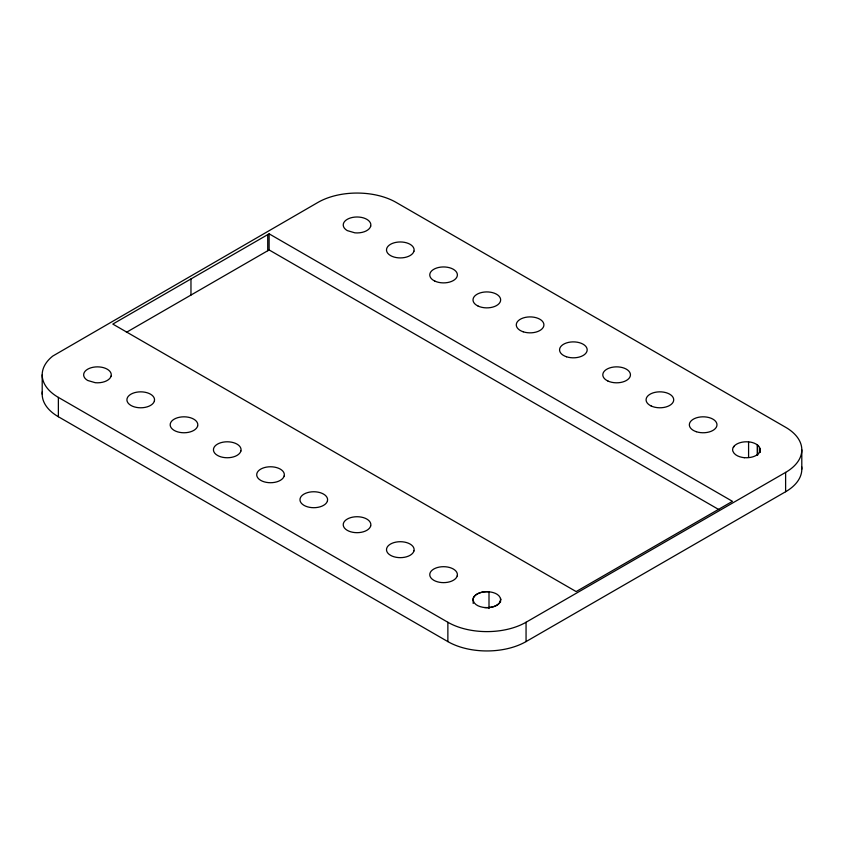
<?xml version="1.0" encoding="UTF-8"?>
<svg xmlns="http://www.w3.org/2000/svg" width="844" height="844" viewBox="0 0 844 844"><rect width="100%" height="100%" fill="white"/><g stroke="black" fill="none" stroke-linecap="round" stroke-linejoin="round"><path stroke-width="1.27" d="M500.65 599.641L500.091 602.173A13.82 7.976 0 0 1 484.783 607.585C480.468 607.047 474.877 605.549 473.305 600.949A13.82 7.976 0 0 1 473.811 597.236L474.634 596.086A13.82 7.976 0 0 1 489.109 591.823C493.803 592.256 500.07 594.281 500.766 599.704M500.481 600.886L499.975 602.11A13.82 7.976 0 0 1 484.678 607.522M759.674 452.3C762.501 445.78 753.734 442.108 748.586 441.887A13.82 7.976 0 0 0 732.782 451.012C734.459 455.56 739.956 457.226 744.376 457.712M733.394 447.373L734.227 446.212M269.12 233.83L112.811 324.075L576.157 591.581L732.465 501.336L269.12 233.83L269.12 249.94L718.771 509.544M126.4 332.336L269.12 249.94M58.373 397.397L447.869 622.271A55.282 31.914 0 0 0 526.055 622.25L785.616 472.397A55.261 31.903 0 0 0 785.616 427.275L396.121 202.402A55.261 31.903 0 0 0 317.966 202.402L52.771 356.062A55.282 31.914 0 0 0 58.373 397.397L58.373 416.736L447.869 641.609A55.282 31.914 0 0 0 526.055 641.588L785.616 491.736A55.261 31.903 0 0 0 801.631 466.669M473.189 603.471L473.189 600.886A13.82 7.976 0 0 1 473.695 597.172L474.528 596.022A13.82 7.976 0 0 1 489.003 591.76L489.109 591.823M500.597 598.459L500.481 602.257M801.8 449.831L801.8 469.169M785.616 472.397L785.616 491.736M760.075 452.384L760.075 448.523A13.82 7.976 0 0 1 744.26 457.648M757.606 445.083L757.606 455.391M757.268 444.851L757.268 455.159M748.586 441.887L748.586 457.364M526.055 622.25L526.055 641.588M489.003 591.76L489.003 608.524M447.869 622.271L447.869 641.609M267.727 234.632L267.727 250.742M190.966 278.953L190.966 295.062M42.2 374.82L42.2 394.159M58.373 416.736A55.282 31.914 0 0 1 42.369 391.658M111.102 376.076L110.596 377.3A13.82 7.976 0 0 1 95.298 382.712L87.692 380.475A13.82 7.976 0 0 1 84.316 372.373L85.149 371.212A13.82 7.976 0 0 1 107.23 369.197L108.633 370.147A13.82 7.976 0 0 1 111.102 376.076M154.368 401.058L153.861 402.272A13.82 7.976 0 0 1 132.603 406.27L130.947 405.447A13.82 7.976 0 0 1 127.581 397.345L128.415 396.195A13.82 7.976 0 0 1 150.485 394.169L151.899 395.119A13.82 7.976 0 0 1 154.368 401.058M197.633 426.041L197.127 427.254A13.82 7.976 0 0 1 175.868 431.242L174.212 430.429A13.82 7.976 0 0 1 170.847 422.327L171.67 421.167A13.82 7.976 0 0 1 193.751 419.151L195.164 420.101A13.82 7.976 0 0 1 197.633 426.041M240.899 451.012L240.392 452.236A13.82 7.976 0 0 1 219.123 456.224L217.478 455.412A13.82 7.976 0 0 1 214.112 447.299L214.935 446.149A13.82 7.976 0 0 1 237.016 444.123L238.43 445.083A13.82 7.976 0 0 1 240.899 451.012M370.685 226.213L370.178 227.426A13.82 7.976 0 0 1 354.881 232.838L347.274 230.602A13.82 7.976 0 0 1 343.898 222.499L344.732 221.339A13.82 7.976 0 0 1 366.813 219.324L368.216 220.273A13.82 7.976 0 0 1 370.685 226.213M284.164 475.995L283.658 477.208A13.82 7.976 0 0 1 262.389 481.196L260.743 480.384A13.82 7.976 0 0 1 257.378 472.281L258.201 471.121A13.82 7.976 0 0 1 280.282 469.106L281.696 470.055A13.82 7.976 0 0 1 284.164 475.995M413.95 251.185L413.444 252.409A13.82 7.976 0 0 1 392.186 256.397L390.54 255.584A13.82 7.976 0 0 1 387.164 247.471L387.997 246.321A13.82 7.976 0 0 1 410.078 244.296L411.482 245.256A13.82 7.976 0 0 1 413.95 251.185M327.43 500.977L326.923 502.191A13.82 7.976 0 0 1 305.655 506.178L304.009 505.366A13.82 7.976 0 0 1 300.643 497.264L301.466 496.103A13.82 7.976 0 0 1 323.547 494.088L324.961 495.038A13.82 7.976 0 0 1 327.43 500.977M370.685 525.949L370.178 527.173A13.82 7.976 0 0 1 348.92 531.161L347.274 530.348A13.82 7.976 0 0 1 343.898 522.236L344.732 521.086A13.82 7.976 0 0 1 366.813 519.06L368.216 520.02A13.82 7.976 0 0 1 370.685 525.949M413.95 550.932L413.444 552.145A13.82 7.976 0 0 1 392.186 556.133L390.54 555.32A13.82 7.976 0 0 1 387.164 547.218L387.997 546.057A13.82 7.976 0 0 1 410.078 544.042L411.482 544.992A13.82 7.976 0 0 1 413.95 550.932M457.216 575.914L456.709 577.127A13.82 7.976 0 0 1 435.451 581.115L433.805 580.303A13.82 7.976 0 0 1 430.429 572.2L431.263 571.04A13.82 7.976 0 0 1 453.344 569.025L454.747 569.974A13.82 7.976 0 0 1 457.216 575.914M566.461 356.759A13.82 7.976 0 0 0 587.181 349.859A13.82 7.976 0 0 0 566.461 342.949A13.82 7.976 0 0 0 566.461 356.759M478.147 306.098A13.82 7.976 0 0 0 500.481 301.15A13.82 7.976 0 0 0 481.882 292.446A13.82 7.976 0 0 0 478.147 306.098M696.247 431.695A13.82 7.976 0 0 0 716.978 424.785A13.82 7.976 0 0 0 696.247 417.885A13.82 7.976 0 0 0 696.247 431.695M651.199 406.006A13.82 7.976 0 0 0 673.544 401.058A13.82 7.976 0 0 0 654.944 392.365A13.82 7.976 0 0 0 651.199 406.006M607.933 381.034A13.82 7.976 0 0 0 630.278 376.076A13.82 7.976 0 0 0 611.678 367.383A13.82 7.976 0 0 0 607.933 381.034M523.196 331.787A13.82 7.976 0 0 0 543.916 324.877A13.82 7.976 0 0 0 523.196 317.966A13.82 7.976 0 0 0 523.196 331.787M434.882 281.115A13.82 7.976 0 0 0 457.216 276.167A13.82 7.976 0 0 0 438.616 267.474A13.82 7.976 0 0 0 434.882 281.115"/></g></svg>
